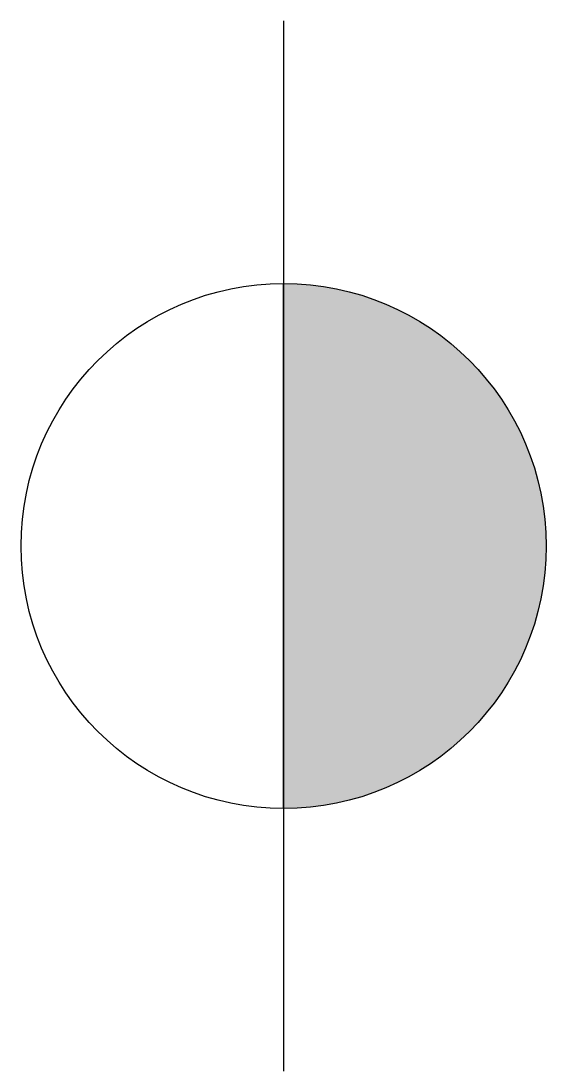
# Model space of a CAD drawing. Header units: metres. Extents: x -0.00062 to 0.00065, y -0.00125 to 0.00125.
import ezdxf

# ---------------------------------------------------------------- set-up
doc = ezdxf.new("R2010")
doc.units = ezdxf.units.M
doc.header["$MEASUREMENT"] = 0

msp = doc.modelspace()

# ---------------------------------------------------------------- hatches: boundary and pattern name
at = {"extrusion": (0, 0, -1)}
msp.add_hatch(color=256, dxfattribs=at).paths.add_polyline_path([(0, -0.000625), (0, 0.000625, 1)])

# ---------------------------------------------------------------- linework, layer by layer
msp.add_line((0, 0.00125), (0, -0.00125))
at = {"flags": 128}
msp.add_lwpolyline([(0, -0.000625), (0, 0.000625, -1)], format="xyb", close=True, dxfattribs=at)
msp.add_circle((0, 0), 0.000625)

doc.saveas('drawing.dxf')
